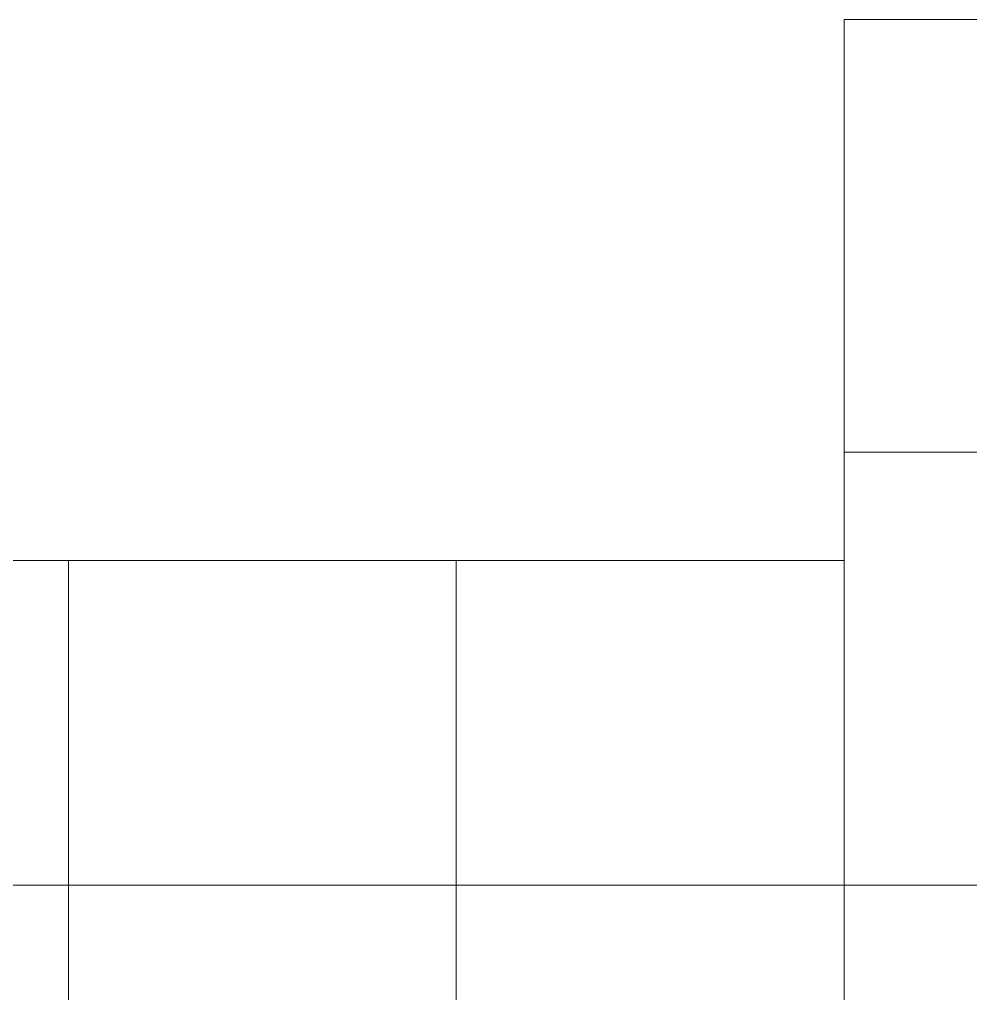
# Model space of a CAD drawing. Header units: millimetres. Extents: x 374056 to 882622, y 26363 to 140094.
# Drawn here: x 688418 to 718221, y 84962 to 115477 of the extents above; entities that cross this region are included whole.
import ezdxf

# ---------------------------------------------------------------- set-up
doc = ezdxf.new("R2010")
doc.units = ezdxf.units.MM
doc.header["$MEASUREMENT"] = 0
doc.layers.add('S-DETL-GRID', color=62, linetype='Continuous', lineweight=9, plot=False)

msp = doc.modelspace()

# ---------------------------------------------------------------- linework, layer by layer
at = {"layer": 'S-DETL-GRID'}
for p, q in [((811456.38805, 101916.70864, 0), (714256.38805, 101916.70864, 0)), ((689956.38805, 98526.70864, 0), (689956.38805, 47676.70872, 0)), ((702106.38805, 98526.70864, 0), (702106.38805, 47676.70872, 0)), ((714256.38805, 88356.70866, 0), (641356.38805, 88356.70866, 0)), ((811456.38805, 88356.70866, 0), (714256.38805, 88356.70866, 0))]:
    msp.add_line(p, q, dxfattribs=at)
at = {"layer": 'S-DETL-GRID', "color": 252, "elevation": 0}
msp.add_lwpolyline([(714256.38805, 115476.70862), (811456.38805, 115476.70862), (811456.38805, 47676.70872), (714256.38805, 47676.70872)], close=True, dxfattribs=at)
at = {"layer": 'S-DETL-GRID', "elevation": 0}
msp.add_lwpolyline([(641356.38805, 98526.70864), (714256.38805, 98526.70864), (714256.38805, 47676.70872), (641356.38805, 47676.70872)], close=True, dxfattribs=at)

doc.saveas('drawing.dxf')
